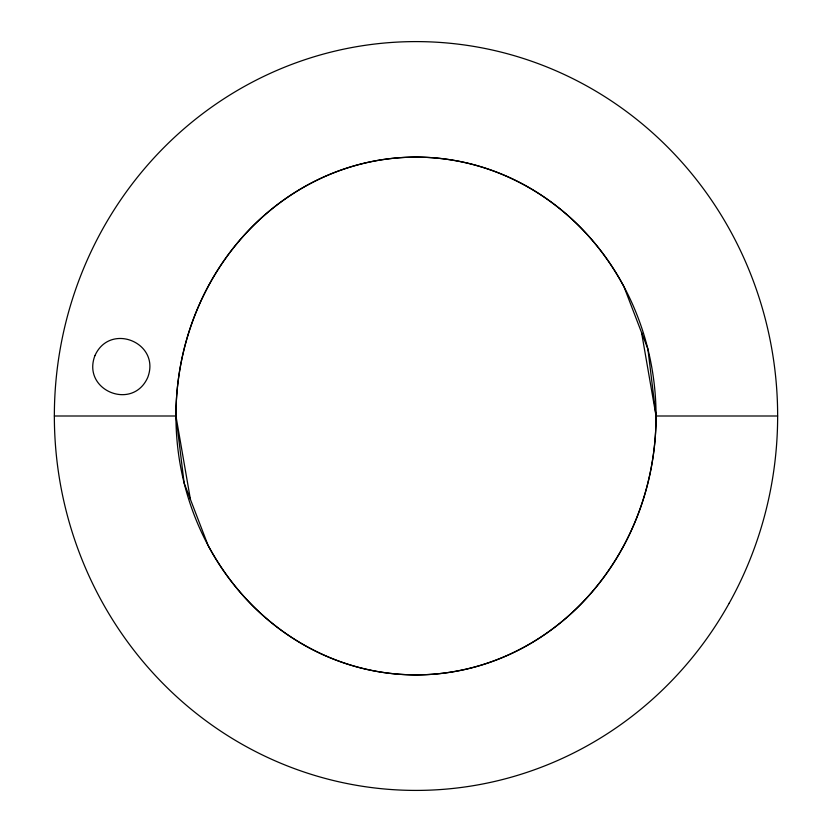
<?xml version="1.0" encoding="UTF-8"?>
<svg xmlns="http://www.w3.org/2000/svg" width="832" height="832" viewBox="0 0 832 832"><rect width="100%" height="100%" fill="white"/><g stroke="black" fill="none" stroke-linecap="round" stroke-linejoin="round"><path stroke-width="1.25" d="M54.361 416L175.947 416A258.877 240.053 -90 0 1 353.87 165.942A258.877 240.053 -90 0 1 623.896 286.562L647.878 349.003L656.053 416A258.877 240.053 -90 0 1 478.13 666.058A258.877 240.053 -90 0 1 208.104 545.438L184.122 482.997L175.947 416L190.434 499.439M777.639 416L656.053 416L641.566 332.561M94.921 355.649C81.63 390.322 132.579 411.393 147.711 377.499C160.992 342.826 110.042 321.755 94.921 355.649M208.104 286.562A258.877 240.053 90 0 0 416 674.877A258.877 240.053 90 0 0 623.896 286.562A258.877 240.053 90 0 0 208.104 286.562M729.196 603.2A374.4 361.639 -90 0 0 416 41.6A374.4 361.639 -90 0 0 102.804 603.2A374.4 361.639 -90 0 0 729.196 603.2"/></g></svg>
